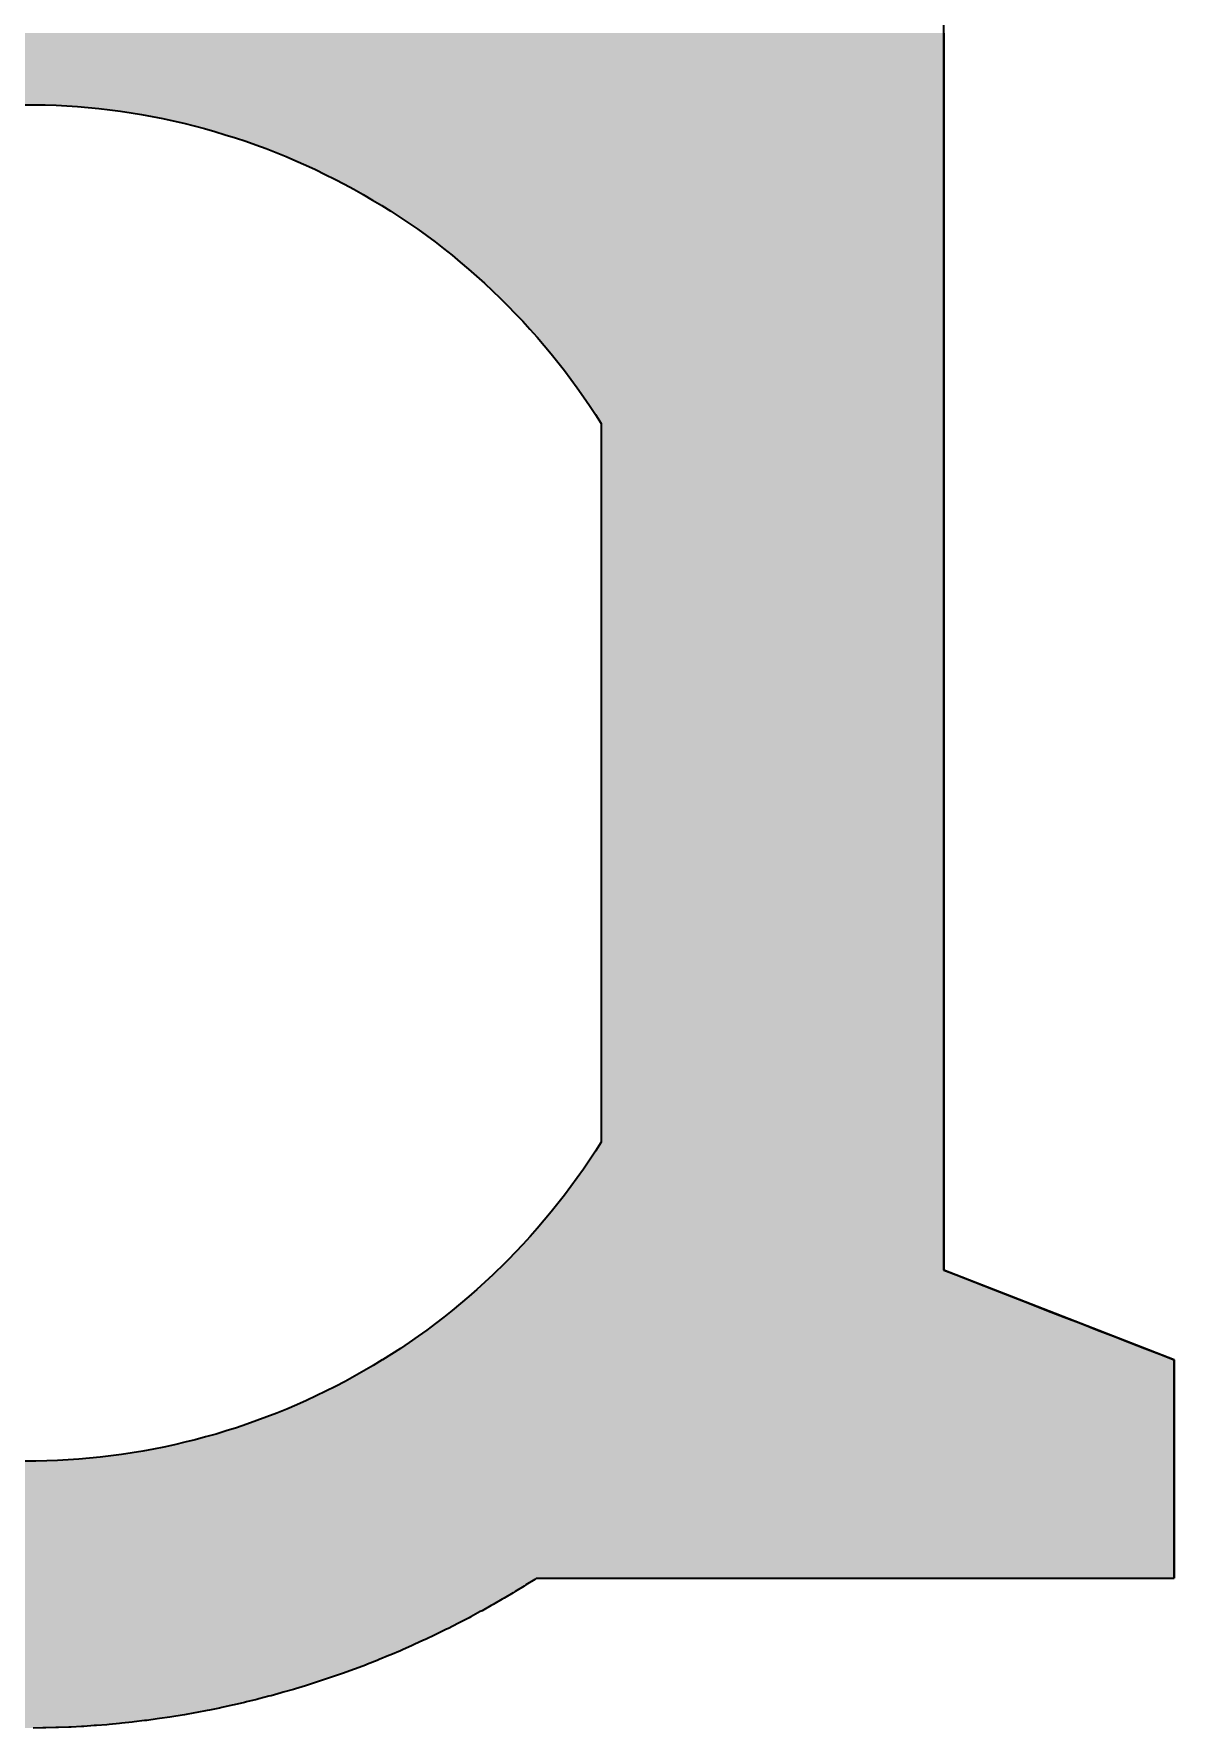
# Model space of a CAD drawing. Header units: inches. Extents: x -225 to -89, y -302 to -258.
# Drawn here: x -169.4793 to -169.2942, y -267.4532 to -267.1781 of the extents above; entities that cross this region are included whole.
import ezdxf

# ---------------------------------------------------------------- set-up
doc = ezdxf.new("R2010")
doc.units = ezdxf.units.IN
doc.header["$MEASUREMENT"] = 0
doc.layers.add('A-Elev-Line-01', color=252, linetype='Continuous', lineweight=35)

# ---------------------------------------------------------------- blocks, each defined once
blk = doc.blocks.new('*U15')
at = {"color": 40, "linetype": 'Continuous'}
for p, q in [((806.94, 1207.08), (806.94, 1206.93)), ((806.94, 1206.93), (806.94, 1206.18)), ((806.94, 1206.18), (806.94, 1205.42)), ((806.94, 1205.42), (806.94, 1204.65)), ((806.94, 1204.65), (806.94, 1203.87)), ((806.94, 1203.87), (806.94, 1203.08)), ((806.94, 1203.08), (806.94, 1202.27)), ((806.94, 1202.27), (806.94, 1201.45)), ((806.94, 1201.45), (806.94, 1200.62)), ((719.03, 1200.24), (720.06, 1200.24)), ((720.06, 1200.24), (721.09, 1200.22)), ((721.09, 1200.22), (722.12, 1200.18)), ((722.12, 1200.18), (723.15, 1200.12)), ((723.15, 1200.12), (724.17, 1200.05)), ((724.17, 1200.05), (725.2, 1199.97)), ((725.2, 1199.97), (726.22, 1199.86)), ((726.22, 1199.86), (727.24, 1199.74)), ((727.24, 1199.74), (728.26, 1199.61)), ((806.94, 1200.62), (806.94, 1200.24)), ((806.94, 1200.24), (806.94, 1200.24)), ((806.94, 1200.24), (806.94, 1200.22)), ((806.94, 1200.22), (806.94, 1200.18)), ((806.94, 1200.18), (806.94, 1200.12)), ((806.94, 1200.12), (806.94, 1200.05)), ((806.94, 1200.05), (806.94, 1199.97)), ((806.94, 1199.97), (806.94, 1199.86)), ((806.94, 1199.86), (806.94, 1199.74)), ((806.94, 1199.74), (806.94, 1199.61)), ((728.26, 1199.61), (729.28, 1199.46)), ((729.28, 1199.46), (730.29, 1199.29)), ((730.29, 1199.29), (731.3, 1199.11)), ((731.3, 1199.11), (732.31, 1198.91)), ((732.31, 1198.91), (733.32, 1198.69)), ((733.32, 1198.69), (734.32, 1198.46)), ((734.32, 1198.46), (735.32, 1198.21)), ((735.32, 1198.21), (736.31, 1197.95)), ((806.94, 1199.61), (806.94, 1199.46)), ((806.94, 1199.46), (806.94, 1199.29)), ((806.94, 1199.29), (806.94, 1199.11)), ((806.94, 1199.11), (806.94, 1198.91)), ((806.94, 1198.91), (806.94, 1198.69)), ((806.94, 1198.69), (806.94, 1198.46)), ((806.94, 1198.46), (806.94, 1198.21)), ((806.94, 1198.21), (806.94, 1197.95)), ((736.31, 1197.95), (737.3, 1197.67)), ((737.3, 1197.67), (738.29, 1197.37)), ((738.29, 1197.37), (739.27, 1197.06)), ((739.27, 1197.06), (740.24, 1196.74)), ((740.24, 1196.74), (741.21, 1196.4)), ((741.21, 1196.4), (742.18, 1196.04)), ((806.94, 1197.95), (806.94, 1197.67)), ((806.94, 1197.67), (806.94, 1197.37)), ((806.94, 1197.37), (806.94, 1197.06)), ((806.94, 1197.06), (806.94, 1196.74)), ((806.94, 1196.74), (806.94, 1196.4)), ((806.94, 1196.4), (806.94, 1196.04)), ((742.18, 1196.04), (743.14, 1195.67)), ((743.14, 1195.67), (744.09, 1195.28)), ((744.09, 1195.28), (745.04, 1194.88)), ((745.04, 1194.88), (745.98, 1194.46)), ((806.94, 1196.04), (806.94, 1195.67)), ((806.94, 1195.67), (806.94, 1195.28)), ((806.94, 1195.28), (806.94, 1194.88)), ((806.94, 1194.88), (806.94, 1194.46)), ((745.98, 1194.46), (746.91, 1194.03)), ((746.91, 1194.03), (747.84, 1193.58)), ((747.84, 1193.58), (748.76, 1193.12)), ((806.94, 1194.46), (806.94, 1194.03)), ((806.94, 1194.03), (806.94, 1193.58)), ((806.94, 1193.58), (806.94, 1193.12)), ((748.76, 1193.12), (749.67, 1192.65)), ((749.67, 1192.65), (750.57, 1192.16)), ((750.57, 1192.16), (751.47, 1191.65)), ((751.47, 1191.65), (752.36, 1191.13)), ((806.94, 1193.12), (806.94, 1192.65)), ((806.94, 1192.65), (806.94, 1192.16)), ((806.94, 1192.16), (806.94, 1191.65)), ((806.94, 1191.65), (806.94, 1191.13)), ((752.36, 1191.13), (753.23, 1190.6)), ((753.23, 1190.6), (754.11, 1190.05)), ((754.11, 1190.05), (754.97, 1189.49)), ((806.94, 1191.13), (806.94, 1190.6)), ((806.94, 1190.6), (806.94, 1190.05)), ((806.94, 1190.05), (806.94, 1189.49)), ((754.97, 1189.49), (755.82, 1188.92)), ((755.82, 1188.92), (756.67, 1188.33)), ((756.67, 1188.33), (757.5, 1187.73)), ((806.94, 1189.49), (806.94, 1188.92)), ((806.94, 1188.92), (806.94, 1188.33)), ((806.94, 1188.33), (806.94, 1187.73)), ((757.5, 1187.73), (758.33, 1187.12)), ((758.33, 1187.12), (759.14, 1186.49)), ((806.94, 1187.73), (806.94, 1187.12)), ((806.94, 1187.12), (806.94, 1186.49)), ((759.14, 1186.49), (759.95, 1185.85)), ((759.95, 1185.85), (760.74, 1185.2)), ((760.74, 1185.2), (761.52, 1184.53)), ((806.94, 1186.49), (806.94, 1185.85)), ((806.94, 1185.85), (806.94, 1185.2)), ((806.94, 1185.2), (806.94, 1184.53)), ((761.52, 1184.53), (762.3, 1183.86)), ((762.3, 1183.86), (763.06, 1183.17)), ((806.94, 1184.53), (806.94, 1183.86)), ((806.94, 1183.86), (806.94, 1183.17)), ((763.06, 1183.17), (763.81, 1182.46)), ((763.81, 1182.46), (764.55, 1181.75)), ((806.94, 1183.17), (806.94, 1182.46)), ((806.94, 1182.46), (806.94, 1181.75)), ((764.55, 1181.75), (765.28, 1181.03)), ((765.28, 1181.03), (766, 1180.29)), ((766, 1180.29), (766.71, 1179.54)), ((806.94, 1181.75), (806.94, 1181.03)), ((806.94, 1181.03), (806.94, 1180.29)), ((806.94, 1180.29), (806.94, 1179.54)), ((766.71, 1179.54), (767.4, 1178.78)), ((767.4, 1178.78), (768.08, 1178.01)), ((806.94, 1179.54), (806.94, 1178.78)), ((806.94, 1178.78), (806.94, 1178.01)), ((768.08, 1178.01), (768.75, 1177.23)), ((768.75, 1177.23), (769.41, 1176.44)), ((806.94, 1178.01), (806.94, 1177.23)), ((806.94, 1177.23), (806.94, 1176.44)), ((769.41, 1176.44), (770.05, 1175.64)), ((770.05, 1175.64), (770.69, 1174.83)), ((806.94, 1176.44), (806.94, 1175.64)), ((806.94, 1175.64), (806.94, 1174.83)), ((770.69, 1174.83), (771.3, 1174.01)), ((771.3, 1174.01), (771.91, 1173.18)), ((806.94, 1174.83), (806.94, 1174.01)), ((806.94, 1174.01), (806.94, 1173.18)), ((771.91, 1173.18), (772.5, 1172.33)), ((772.5, 1172.33), (773.08, 1171.48)), ((806.94, 1173.18), (806.94, 1172.33)), ((806.94, 1172.33), (806.94, 1171.48)), ((773.08, 1171.48), (773.65, 1170.63)), ((773.65, 1170.63), (774.2, 1169.76)), ((806.94, 1171.48), (806.94, 1170.63)), ((806.94, 1170.63), (806.94, 1169.76)), ((774.2, 1169.76), (774.2, 1139.35)), ((806.94, 1169.76), (806.94, 1139.35)), ((774.2, 1139.35), (774.2, 1101.1)), ((806.94, 1139.35), (806.94, 1101.1)), ((774.2, 1101.1), (773.65, 1100.23)), ((806.94, 1101.1), (806.94, 1100.23)), ((773.08, 1099.37), (772.51, 1098.52)), ((773.65, 1100.23), (773.08, 1099.37)), ((806.94, 1100.23), (806.94, 1099.37)), ((806.94, 1099.37), (806.94, 1098.52)), ((771.91, 1097.68), (771.31, 1096.86)), ((772.51, 1098.52), (771.91, 1097.68)), ((806.94, 1098.52), (806.94, 1097.68)), ((806.94, 1097.68), (806.94, 1096.86)), ((770.69, 1096.04), (770.06, 1095.23)), ((771.31, 1096.86), (770.69, 1096.04)), ((806.94, 1096.86), (806.94, 1096.04)), ((806.94, 1096.04), (806.94, 1095.23)), ((769.42, 1094.43), (768.76, 1093.64)), ((770.06, 1095.23), (769.42, 1094.43)), ((806.94, 1095.23), (806.94, 1094.43)), ((806.94, 1094.43), (806.94, 1093.64)), ((768.1, 1092.86), (767.42, 1092.09)), ((768.76, 1093.64), (768.1, 1092.86)), ((806.94, 1093.64), (806.94, 1092.86)), ((806.94, 1092.86), (806.94, 1092.09)), ((766.72, 1091.33), (766.02, 1090.58)), ((767.42, 1092.09), (766.72, 1091.33)), ((806.94, 1092.09), (806.94, 1091.33)), ((806.94, 1091.33), (806.94, 1090.58)), ((765.31, 1089.85), (764.58, 1089.12)), ((766.02, 1090.58), (765.31, 1089.85)), ((806.94, 1090.58), (806.94, 1089.85)), ((806.94, 1089.85), (806.94, 1089.12)), ((763.84, 1088.41), (763.09, 1087.71)), ((764.31, 1088.87), (763.84, 1088.41)), ((764.58, 1089.12), (764.31, 1088.87)), ((806.94, 1089.12), (806.94, 1088.87)), ((806.94, 1088.87), (808.11, 1088.41)), ((808.11, 1088.41), (809.91, 1087.71)), ((761.56, 1086.35), (760.77, 1085.68)), ((762.33, 1087.02), (761.56, 1086.35)), ((763.09, 1087.71), (762.33, 1087.02)), ((809.91, 1087.71), (811.68, 1087.02)), ((811.68, 1087.02), (813.42, 1086.35)), ((813.42, 1086.35), (815.13, 1085.68)), ((759.98, 1085.03), (759.18, 1084.39)), ((760.77, 1085.68), (759.98, 1085.03)), ((815.13, 1085.68), (816.8, 1085.03)), ((816.8, 1085.03), (818.44, 1084.39)), ((757.54, 1083.15), (756.71, 1082.55)), ((758.37, 1083.77), (757.54, 1083.15)), ((759.18, 1084.39), (758.37, 1083.77)), ((818.44, 1084.39), (820.05, 1083.77)), ((820.05, 1083.77), (821.63, 1083.15)), ((821.63, 1083.15), (823.17, 1082.55)), ((755.87, 1081.97), (755.02, 1081.39)), ((756.71, 1082.55), (755.87, 1081.97)), ((823.17, 1082.55), (824.68, 1081.97)), ((824.68, 1081.97), (826.15, 1081.39)), ((753.29, 1080.29), (752.41, 1079.75)), ((753.32, 1080.31), (753.29, 1080.29)), ((754.16, 1080.83), (753.32, 1080.31)), ((755.02, 1081.39), (754.16, 1080.83)), ((826.15, 1081.39), (827.59, 1080.83)), ((827.59, 1080.83), (828.94, 1080.31)), ((828.94, 1080.31), (828.94, 1080.29)), ((828.94, 1080.29), (828.94, 1079.75)), ((749.73, 1078.24), (748.82, 1077.76)), ((750.63, 1078.73), (749.73, 1078.24)), ((751.53, 1079.24), (750.63, 1078.73)), ((752.41, 1079.75), (751.53, 1079.24)), ((828.94, 1079.75), (828.94, 1079.24)), ((828.94, 1079.24), (828.94, 1078.73)), ((828.94, 1078.73), (828.94, 1078.24)), ((828.94, 1078.24), (828.94, 1077.76)), ((746.98, 1076.86), (746.05, 1076.42)), ((747.91, 1077.3), (746.98, 1076.86)), ((748.82, 1077.76), (747.91, 1077.3)), ((828.94, 1077.76), (828.94, 1077.3)), ((828.94, 1077.3), (828.94, 1076.86)), ((828.94, 1076.86), (828.94, 1076.42)), ((743.22, 1075.22), (742.26, 1074.84)), ((744.17, 1075.6), (743.22, 1075.22)), ((745.11, 1076.01), (744.17, 1075.6)), ((746.05, 1076.42), (745.11, 1076.01)), ((828.94, 1076.42), (828.94, 1076.01)), ((828.94, 1076.01), (828.94, 1075.6)), ((828.94, 1075.6), (828.94, 1075.22)), ((828.94, 1075.22), (828.94, 1074.84)), ((738.38, 1073.51), (737.4, 1073.21)), ((739.36, 1073.82), (738.38, 1073.51)), ((740.33, 1074.15), (739.36, 1073.82)), ((741.3, 1074.49), (740.33, 1074.15)), ((742.26, 1074.84), (741.3, 1074.49)), ((828.94, 1074.84), (828.94, 1074.49)), ((828.94, 1074.49), (828.94, 1074.15)), ((828.94, 1074.15), (828.94, 1073.82)), ((828.94, 1073.82), (828.94, 1073.51)), ((828.94, 1073.51), (828.94, 1073.21)), ((731.42, 1071.77), (730.41, 1071.58)), ((732.42, 1071.97), (731.42, 1071.77)), ((733.43, 1072.19), (732.42, 1071.97)), ((734.43, 1072.42), (733.43, 1072.19)), ((735.42, 1072.67), (734.43, 1072.42)), ((736.41, 1072.93), (735.42, 1072.67)), ((737.4, 1073.21), (736.41, 1072.93)), ((828.94, 1073.21), (828.94, 1072.93)), ((828.94, 1072.93), (828.94, 1072.67)), ((828.94, 1072.67), (828.94, 1072.42)), ((828.94, 1072.42), (828.94, 1072.19)), ((828.94, 1072.19), (828.94, 1071.97)), ((828.94, 1071.97), (828.94, 1071.77)), ((828.94, 1071.77), (828.94, 1071.58)), ((720.2, 1070.62), (719.18, 1070.61)), ((721.23, 1070.64), (720.2, 1070.62)), ((722.25, 1070.68), (721.23, 1070.64)), ((723.28, 1070.74), (722.25, 1070.68)), ((724.3, 1070.81), (723.28, 1070.74)), ((725.32, 1070.9), (724.3, 1070.81)), ((726.34, 1071), (725.32, 1070.9)), ((727.36, 1071.12), (726.34, 1071)), ((728.38, 1071.26), (727.36, 1071.12)), ((729.4, 1071.41), (728.38, 1071.26)), ((730.41, 1071.58), (729.4, 1071.41)), ((828.94, 1071.58), (828.94, 1071.41)), ((828.94, 1071.41), (828.94, 1071.26)), ((828.94, 1071.26), (828.94, 1071.12)), ((828.94, 1071.12), (828.94, 1071)), ((828.94, 1071), (828.94, 1070.9)), ((828.94, 1070.9), (828.94, 1070.81)), ((828.94, 1070.81), (828.94, 1070.74)), ((828.94, 1070.74), (828.94, 1070.68)), ((828.94, 1070.68), (828.94, 1070.64)), ((828.94, 1070.64), (828.94, 1070.62)), ((828.94, 1070.62), (828.94, 1070.61)), ((828.94, 1070.61), (828.94, 1070.57)), ((828.94, 1070.57), (828.94, 1069.73)), ((828.94, 1069.73), (828.94, 1068.91)), ((828.94, 1068.91), (828.94, 1068.09)), ((828.94, 1068.09), (828.94, 1067.29)), ((828.94, 1067.29), (828.94, 1066.51)), ((828.94, 1066.51), (828.94, 1065.73)), ((828.94, 1065.73), (828.94, 1064.97)), ((828.94, 1064.97), (828.94, 1064.21)), ((828.94, 1064.21), (828.94, 1063.48)), ((828.94, 1063.48), (828.94, 1062.75)), ((828.94, 1062.75), (828.94, 1062.04)), ((828.94, 1062.04), (828.94, 1061.34)), ((828.94, 1061.34), (828.94, 1060.65)), ((828.94, 1060.65), (828.94, 1059.98)), ((767, 1058.79), (766.83, 1058.68)), ((767.85, 1059.32), (767, 1058.79)), ((768.03, 1059.43), (767.85, 1059.32)), ((828.94, 1059.98), (828.94, 1059.43)), ((764.75, 1057.43), (763.88, 1056.93)), ((764.93, 1057.53), (764.75, 1057.43)), ((765.79, 1058.05), (764.93, 1057.53)), ((765.97, 1058.15), (765.79, 1058.05)), ((766.83, 1058.68), (765.97, 1058.15)), ((761.58, 1055.66), (760.69, 1055.19)), ((761.76, 1055.76), (761.58, 1055.66)), ((762.64, 1056.24), (761.76, 1055.76)), ((762.83, 1056.33), (762.64, 1056.24)), ((763.7, 1056.82), (762.83, 1056.33)), ((763.88, 1056.93), (763.7, 1056.82)), ((758.34, 1054.02), (757.43, 1053.59)), ((758.52, 1054.11), (758.34, 1054.02)), ((759.42, 1054.55), (758.52, 1054.11)), ((759.61, 1054.64), (759.42, 1054.55)), ((760.51, 1055.1), (759.61, 1054.64)), ((760.69, 1055.19), (760.51, 1055.1)), ((755.03, 1052.51), (754.11, 1052.12)), ((755.22, 1052.6), (755.03, 1052.51)), ((756.14, 1053), (755.22, 1052.6)), ((756.33, 1053.09), (756.14, 1053)), ((757.24, 1053.5), (756.33, 1053.09)), ((757.43, 1053.59), (757.24, 1053.5)), ((750.54, 1050.71), (749.59, 1050.37)), ((750.73, 1050.79), (750.54, 1050.71)), ((751.67, 1051.14), (750.73, 1050.79)), ((751.86, 1051.22), (751.67, 1051.14)), ((752.8, 1051.58), (751.86, 1051.22)), ((752.99, 1051.66), (752.8, 1051.58)), ((753.92, 1052.04), (752.99, 1051.66)), ((754.11, 1052.12), (753.92, 1052.04)), ((745.95, 1049.16), (744.99, 1048.87)), ((746.15, 1049.22), (745.95, 1049.16)), ((747.1, 1049.52), (746.15, 1049.22)), ((747.3, 1049.59), (747.1, 1049.52)), ((748.25, 1049.91), (747.3, 1049.59)), ((748.45, 1049.97), (748.25, 1049.91)), ((749.4, 1050.3), (748.45, 1049.97)), ((749.59, 1050.37), (749.4, 1050.3)), ((740.11, 1047.56), (739.14, 1047.33)), ((740.31, 1047.61), (740.11, 1047.56)), ((741.29, 1047.85), (740.31, 1047.61)), ((741.49, 1047.9), (741.29, 1047.85)), ((742.46, 1048.15), (741.49, 1047.9)), ((742.66, 1048.21), (742.46, 1048.15)), ((743.63, 1048.47), (742.66, 1048.21)), ((743.83, 1048.53), (743.63, 1048.47)), ((744.79, 1048.81), (743.83, 1048.53)), ((744.99, 1048.87), (744.79, 1048.81)), ((730.79, 1045.85), (730.58, 1045.83)), ((731.78, 1045.99), (730.79, 1045.85)), ((731.99, 1046.02), (731.78, 1045.99)), ((732.98, 1046.17), (731.99, 1046.02)), ((733.19, 1046.2), (732.98, 1046.17)), ((734.18, 1046.36), (733.19, 1046.2)), ((734.39, 1046.39), (734.18, 1046.36)), ((735.37, 1046.57), (734.39, 1046.39)), ((735.58, 1046.6), (735.37, 1046.57)), ((736.56, 1046.79), (735.58, 1046.6)), ((736.77, 1046.83), (736.56, 1046.79)), ((737.75, 1047.03), (736.77, 1046.83)), ((737.95, 1047.07), (737.75, 1047.03)), ((738.93, 1047.29), (737.95, 1047.07)), ((739.14, 1047.33), (738.93, 1047.29)), ((720.86, 1045.13), (719.93, 1045.11)), ((721.14, 1045.13), (720.86, 1045.13)), ((722.1, 1045.16), (721.14, 1045.13)), ((722.35, 1045.16), (722.1, 1045.16)), ((723.33, 1045.2), (722.35, 1045.16)), ((723.56, 1045.21), (723.33, 1045.2)), ((724.54, 1045.27), (723.56, 1045.21)), ((724.77, 1045.28), (724.54, 1045.27)), ((725.75, 1045.35), (724.77, 1045.28)), ((725.98, 1045.36), (725.75, 1045.35)), ((726.96, 1045.44), (725.98, 1045.36)), ((727.18, 1045.46), (726.96, 1045.44)), ((728.17, 1045.56), (727.18, 1045.46)), ((728.39, 1045.58), (728.17, 1045.56)), ((729.38, 1045.68), (728.39, 1045.58)), ((729.59, 1045.71), (729.38, 1045.68)), ((730.58, 1045.83), (729.59, 1045.71))]:
    blk.add_line(p, q, dxfattribs=at)
for points in [[(663.09, 1206.18), (662.15, 1205.42), (806.94, 1205.42)], [(664.04, 1206.93), (663.09, 1206.18), (806.94, 1206.18)], [(664.25, 1207.08), (664.04, 1206.93), (806.94, 1206.93)], [(661.21, 1204.65), (660.29, 1203.87), (806.94, 1203.87)], [(662.15, 1205.42), (661.21, 1204.65), (806.94, 1204.65)], [(659.38, 1203.08), (658.48, 1202.27), (806.94, 1202.27)], [(660.29, 1203.87), (659.38, 1203.08), (806.94, 1203.08)], [(657.59, 1201.45), (656.71, 1200.62), (806.94, 1200.62)], [(658.48, 1202.27), (657.59, 1201.45), (806.94, 1201.45)], [(656.71, 1200.62), (656.33, 1200.24), (806.94, 1200.24)], [(719.03, 1200.24), (720.06, 1200.24), (806.94, 1200.24)], [(720.06, 1200.24), (721.09, 1200.22), (806.94, 1200.22)], [(721.09, 1200.22), (722.12, 1200.18), (806.94, 1200.18)], [(722.12, 1200.18), (723.15, 1200.12), (806.94, 1200.12)], [(723.15, 1200.12), (724.17, 1200.05), (806.94, 1200.05)], [(724.17, 1200.05), (725.2, 1199.97), (806.94, 1199.97)], [(725.2, 1199.97), (726.22, 1199.86), (806.94, 1199.86)], [(726.22, 1199.86), (727.24, 1199.74), (806.94, 1199.74)], [(727.24, 1199.74), (728.26, 1199.61), (806.94, 1199.61)], [(728.26, 1199.61), (729.28, 1199.46), (806.94, 1199.46)], [(729.28, 1199.46), (730.29, 1199.29), (806.94, 1199.29)], [(730.29, 1199.29), (731.3, 1199.11), (806.94, 1199.11)], [(731.3, 1199.11), (732.31, 1198.91), (806.94, 1198.91)], [(732.31, 1198.91), (733.32, 1198.69), (806.94, 1198.69)], [(733.32, 1198.69), (734.32, 1198.46), (806.94, 1198.46)], [(734.32, 1198.46), (735.32, 1198.21), (806.94, 1198.21)], [(735.32, 1198.21), (736.31, 1197.95), (806.94, 1197.95)], [(736.31, 1197.95), (737.3, 1197.67), (806.94, 1197.67)], [(737.3, 1197.67), (738.29, 1197.37), (806.94, 1197.37)], [(738.29, 1197.37), (739.27, 1197.06), (806.94, 1197.06)], [(739.27, 1197.06), (740.24, 1196.74), (806.94, 1196.74)], [(740.24, 1196.74), (741.21, 1196.4), (806.94, 1196.4)], [(741.21, 1196.4), (742.18, 1196.04), (806.94, 1196.04)], [(742.18, 1196.04), (743.14, 1195.67), (806.94, 1195.67)], [(743.14, 1195.67), (744.09, 1195.28), (806.94, 1195.28)], [(744.09, 1195.28), (745.04, 1194.88), (806.94, 1194.88)], [(745.04, 1194.88), (745.98, 1194.46), (806.94, 1194.46)], [(745.98, 1194.46), (746.91, 1194.03), (806.94, 1194.03)], [(746.91, 1194.03), (747.84, 1193.58), (806.94, 1193.58)], [(747.84, 1193.58), (748.76, 1193.12), (806.94, 1193.12)], [(748.76, 1193.12), (749.67, 1192.65), (806.94, 1192.65)], [(749.67, 1192.65), (750.57, 1192.16), (806.94, 1192.16)], [(750.57, 1192.16), (751.47, 1191.65), (806.94, 1191.65)], [(751.47, 1191.65), (752.36, 1191.13), (806.94, 1191.13)], [(752.36, 1191.13), (753.23, 1190.6), (806.94, 1190.6)], [(753.23, 1190.6), (754.11, 1190.05), (806.94, 1190.05)], [(754.11, 1190.05), (754.97, 1189.49), (806.94, 1189.49)], [(754.97, 1189.49), (755.82, 1188.92), (806.94, 1188.92)], [(755.82, 1188.92), (756.67, 1188.33), (806.94, 1188.33)], [(756.67, 1188.33), (757.5, 1187.73), (806.94, 1187.73)], [(757.5, 1187.73), (758.33, 1187.12), (806.94, 1187.12)], [(758.33, 1187.12), (759.14, 1186.49), (806.94, 1186.49)], [(759.14, 1186.49), (759.95, 1185.85), (806.94, 1185.85)], [(759.95, 1185.85), (760.74, 1185.2), (806.94, 1185.2)], [(760.74, 1185.2), (761.52, 1184.53), (806.94, 1184.53)], [(761.52, 1184.53), (762.3, 1183.86), (806.94, 1183.86)], [(762.3, 1183.86), (763.06, 1183.17), (806.94, 1183.17)], [(763.06, 1183.17), (763.81, 1182.46), (806.94, 1182.46)], [(763.81, 1182.46), (764.55, 1181.75), (806.94, 1181.75)], [(764.55, 1181.75), (765.28, 1181.03), (806.94, 1181.03)], [(765.28, 1181.03), (766, 1180.29), (806.94, 1180.29)], [(766, 1180.29), (766.71, 1179.54), (806.94, 1179.54)], [(766.71, 1179.54), (767.4, 1178.78), (806.94, 1178.78)], [(767.4, 1178.78), (768.08, 1178.01), (806.94, 1178.01)], [(768.08, 1178.01), (768.75, 1177.23), (806.94, 1177.23)], [(768.75, 1177.23), (769.41, 1176.44), (806.94, 1176.44)], [(769.41, 1176.44), (770.05, 1175.64), (806.94, 1175.64)], [(770.05, 1175.64), (770.69, 1174.83), (806.94, 1174.83)], [(770.69, 1174.83), (771.3, 1174.01), (806.94, 1174.01)], [(771.3, 1174.01), (771.91, 1173.18), (806.94, 1173.18)], [(771.91, 1173.18), (772.5, 1172.33), (806.94, 1172.33)], [(772.5, 1172.33), (773.08, 1171.48), (806.94, 1171.48)], [(773.08, 1171.48), (773.65, 1170.63), (806.94, 1170.63)], [(773.65, 1170.63), (774.2, 1169.76), (806.94, 1169.76)], [(774.2, 1169.76), (774.2, 1139.35), (806.94, 1139.35)], [(774.2, 1139.35), (774.2, 1101.1), (806.94, 1101.1)], [(774.2, 1101.1), (773.65, 1100.23), (806.94, 1100.23)], [(773.08, 1099.37), (772.51, 1098.52), (806.94, 1098.52)], [(773.65, 1100.23), (773.08, 1099.37), (806.94, 1099.37)], [(771.91, 1097.68), (771.31, 1096.86), (806.94, 1096.86)], [(772.51, 1098.52), (771.91, 1097.68), (806.94, 1097.68)], [(770.69, 1096.04), (770.06, 1095.23), (806.94, 1095.23)], [(771.31, 1096.86), (770.69, 1096.04), (806.94, 1096.04)], [(769.42, 1094.43), (768.76, 1093.64), (806.94, 1093.64)], [(770.06, 1095.23), (769.42, 1094.43), (806.94, 1094.43)], [(768.1, 1092.86), (767.42, 1092.09), (806.94, 1092.09)], [(768.76, 1093.64), (768.1, 1092.86), (806.94, 1092.86)], [(766.72, 1091.33), (766.02, 1090.58), (806.94, 1090.58)], [(767.42, 1092.09), (766.72, 1091.33), (806.94, 1091.33)], [(765.31, 1089.85), (764.58, 1089.12), (806.94, 1089.12)], [(766.02, 1090.58), (765.31, 1089.85), (806.94, 1089.85)], [(763.84, 1088.41), (763.09, 1087.71), (809.91, 1087.71)], [(764.31, 1088.87), (763.84, 1088.41), (808.11, 1088.41)], [(764.58, 1089.12), (764.31, 1088.87), (806.94, 1088.87)], [(761.56, 1086.35), (760.77, 1085.68), (815.13, 1085.68)], [(762.33, 1087.02), (761.56, 1086.35), (813.42, 1086.35)], [(763.09, 1087.71), (762.33, 1087.02), (811.68, 1087.02)], [(759.98, 1085.03), (759.18, 1084.39), (818.44, 1084.39)], [(760.77, 1085.68), (759.98, 1085.03), (816.8, 1085.03)], [(757.54, 1083.15), (756.71, 1082.55), (823.17, 1082.55)], [(758.37, 1083.77), (757.54, 1083.15), (821.63, 1083.15)], [(759.18, 1084.39), (758.37, 1083.77), (820.05, 1083.77)], [(755.87, 1081.97), (755.02, 1081.39), (826.15, 1081.39)], [(756.71, 1082.55), (755.87, 1081.97), (824.68, 1081.97)], [(753.29, 1080.29), (752.41, 1079.75), (828.94, 1079.75)], [(753.32, 1080.31), (753.29, 1080.29), (828.94, 1080.29)], [(754.16, 1080.83), (753.32, 1080.31), (828.94, 1080.31)], [(755.02, 1081.39), (754.16, 1080.83), (827.59, 1080.83)], [(749.73, 1078.24), (748.82, 1077.76), (828.94, 1077.76)], [(750.63, 1078.73), (749.73, 1078.24), (828.94, 1078.24)], [(751.53, 1079.24), (750.63, 1078.73), (828.94, 1078.73)], [(752.41, 1079.75), (751.53, 1079.24), (828.94, 1079.24)], [(746.98, 1076.86), (746.05, 1076.42), (828.94, 1076.42)], [(747.91, 1077.3), (746.98, 1076.86), (828.94, 1076.86)], [(748.82, 1077.76), (747.91, 1077.3), (828.94, 1077.3)], [(743.22, 1075.22), (742.26, 1074.84), (828.94, 1074.84)], [(744.17, 1075.6), (743.22, 1075.22), (828.94, 1075.22)], [(745.11, 1076.01), (744.17, 1075.6), (828.94, 1075.6)], [(746.05, 1076.42), (745.11, 1076.01), (828.94, 1076.01)], [(738.38, 1073.51), (737.4, 1073.21), (828.94, 1073.21)], [(739.36, 1073.82), (738.38, 1073.51), (828.94, 1073.51)], [(740.33, 1074.15), (739.36, 1073.82), (828.94, 1073.82)], [(741.3, 1074.49), (740.33, 1074.15), (828.94, 1074.15)], [(742.26, 1074.84), (741.3, 1074.49), (828.94, 1074.49)], [(731.42, 1071.77), (730.41, 1071.58), (828.94, 1071.58)], [(732.42, 1071.97), (731.42, 1071.77), (828.94, 1071.77)], [(733.43, 1072.19), (732.42, 1071.97), (828.94, 1071.97)], [(734.43, 1072.42), (733.43, 1072.19), (828.94, 1072.19)], [(735.42, 1072.67), (734.43, 1072.42), (828.94, 1072.42)], [(736.41, 1072.93), (735.42, 1072.67), (828.94, 1072.67)], [(737.4, 1073.21), (736.41, 1072.93), (828.94, 1072.93)], [(656.33, 1070.61), (656.37, 1070.57), (828.94, 1070.57)], [(656.37, 1070.57), (657.24, 1069.73), (828.94, 1069.73)], [(720.2, 1070.62), (719.18, 1070.61), (828.94, 1070.61)], [(721.23, 1070.64), (720.2, 1070.62), (828.94, 1070.62)], [(722.25, 1070.68), (721.23, 1070.64), (828.94, 1070.64)], [(723.28, 1070.74), (722.25, 1070.68), (828.94, 1070.68)], [(724.3, 1070.81), (723.28, 1070.74), (828.94, 1070.74)], [(725.32, 1070.9), (724.3, 1070.81), (828.94, 1070.81)], [(726.34, 1071), (725.32, 1070.9), (828.94, 1070.9)], [(727.36, 1071.12), (726.34, 1071), (828.94, 1071)], [(728.38, 1071.26), (727.36, 1071.12), (828.94, 1071.12)], [(729.4, 1071.41), (728.38, 1071.26), (828.94, 1071.26)], [(730.41, 1071.58), (729.4, 1071.41), (828.94, 1071.41)], [(657.24, 1069.73), (658.13, 1068.91), (828.94, 1068.91)], [(658.13, 1068.91), (659.03, 1068.09), (828.94, 1068.09)], [(659.03, 1068.09), (659.93, 1067.29), (828.94, 1067.29)], [(659.93, 1067.29), (660.85, 1066.51), (828.94, 1066.51)], [(660.85, 1066.51), (661.78, 1065.73), (828.94, 1065.73)], [(661.78, 1065.73), (662.72, 1064.97), (828.94, 1064.97)], [(662.72, 1064.97), (663.67, 1064.21), (828.94, 1064.21)], [(663.67, 1064.21), (664.63, 1063.48), (828.94, 1063.48)], [(664.63, 1063.48), (665.6, 1062.75), (828.94, 1062.75)], [(665.6, 1062.75), (666.58, 1062.04), (828.94, 1062.04)], [(666.58, 1062.04), (667.57, 1061.34), (828.94, 1061.34)], [(667.57, 1061.34), (668.56, 1060.65), (828.94, 1060.65)], [(668.56, 1060.65), (669.57, 1059.98), (828.94, 1059.98)], [(669.57, 1059.98), (670.42, 1059.43), (828.94, 1059.43)], [(670.42, 1059.43), (670.59, 1059.32), (767.85, 1059.32)], [(670.59, 1059.32), (671.44, 1058.79), (767, 1058.79)], [(671.44, 1058.79), (671.61, 1058.68), (766.83, 1058.68)], [(671.61, 1058.68), (672.47, 1058.15), (765.97, 1058.15)], [(672.47, 1058.15), (672.65, 1058.05), (765.79, 1058.05)], [(672.65, 1058.05), (673.51, 1057.53), (764.93, 1057.53)], [(673.51, 1057.53), (673.69, 1057.43), (764.75, 1057.43)], [(673.69, 1057.43), (674.56, 1056.93), (763.88, 1056.93)], [(674.56, 1056.93), (674.74, 1056.82), (763.7, 1056.82)], [(674.74, 1056.82), (675.62, 1056.33), (762.83, 1056.33)], [(675.62, 1056.33), (675.79, 1056.24), (762.64, 1056.24)], [(675.79, 1056.24), (676.68, 1055.76), (761.76, 1055.76)], [(676.68, 1055.76), (676.86, 1055.66), (761.58, 1055.66)], [(676.86, 1055.66), (677.75, 1055.19), (760.69, 1055.19)], [(677.75, 1055.19), (677.93, 1055.1), (760.51, 1055.1)], [(677.93, 1055.1), (678.83, 1054.64), (759.61, 1054.64)], [(678.83, 1054.64), (679.01, 1054.55), (759.42, 1054.55)], [(679.01, 1054.55), (679.92, 1054.11), (758.52, 1054.11)], [(679.92, 1054.11), (680.1, 1054.02), (758.34, 1054.02)], [(680.1, 1054.02), (681.01, 1053.59), (757.43, 1053.59)], [(681.01, 1053.59), (681.2, 1053.5), (757.24, 1053.5)], [(681.2, 1053.5), (682.11, 1053.09), (756.33, 1053.09)], [(682.11, 1053.09), (682.3, 1053), (756.14, 1053)], [(682.3, 1053), (683.22, 1052.6), (755.22, 1052.6)], [(683.22, 1052.6), (683.41, 1052.51), (755.03, 1052.51)], [(683.41, 1052.51), (684.33, 1052.12), (754.11, 1052.12)], [(684.33, 1052.12), (684.52, 1052.04), (753.92, 1052.04)], [(684.52, 1052.04), (685.45, 1051.66), (752.99, 1051.66)], [(685.45, 1051.66), (685.64, 1051.58), (752.8, 1051.58)], [(685.64, 1051.58), (686.58, 1051.22), (751.86, 1051.22)], [(686.58, 1051.22), (686.77, 1051.14), (751.67, 1051.14)], [(686.77, 1051.14), (687.71, 1050.79), (750.73, 1050.79)], [(687.71, 1050.79), (687.9, 1050.71), (750.54, 1050.71)], [(687.9, 1050.71), (688.85, 1050.37), (749.59, 1050.37)], [(688.85, 1050.37), (689.04, 1050.3), (749.4, 1050.3)], [(689.04, 1050.3), (689.99, 1049.97), (748.45, 1049.97)], [(689.99, 1049.97), (690.18, 1049.91), (748.25, 1049.91)], [(690.18, 1049.91), (691.14, 1049.59), (747.3, 1049.59)], [(691.14, 1049.59), (691.33, 1049.52), (747.1, 1049.52)], [(691.33, 1049.52), (692.29, 1049.22), (746.15, 1049.22)], [(692.29, 1049.22), (692.49, 1049.16), (745.95, 1049.16)], [(692.49, 1049.16), (693.45, 1048.87), (744.99, 1048.87)], [(693.45, 1048.87), (693.65, 1048.81), (744.79, 1048.81)], [(693.65, 1048.81), (694.62, 1048.53), (743.83, 1048.53)], [(694.62, 1048.53), (694.81, 1048.47), (743.63, 1048.47)], [(694.81, 1048.47), (695.78, 1048.21), (742.66, 1048.21)], [(695.78, 1048.21), (695.98, 1048.15), (742.46, 1048.15)], [(695.98, 1048.15), (696.96, 1047.9), (741.49, 1047.9)], [(696.96, 1047.9), (697.15, 1047.85), (741.29, 1047.85)], [(697.15, 1047.85), (698.13, 1047.61), (740.31, 1047.61)], [(698.13, 1047.61), (698.32, 1047.56), (740.11, 1047.56)], [(698.32, 1047.56), (699.31, 1047.33), (739.14, 1047.33)], [(699.31, 1047.33), (699.5, 1047.29), (738.93, 1047.29)], [(699.5, 1047.29), (700.49, 1047.07), (737.95, 1047.07)], [(700.49, 1047.07), (700.69, 1047.03), (737.75, 1047.03)], [(700.69, 1047.03), (701.68, 1046.83), (736.77, 1046.83)], [(701.68, 1046.83), (701.87, 1046.79), (736.56, 1046.79)], [(701.87, 1046.79), (702.87, 1046.6), (735.58, 1046.6)], [(702.87, 1046.6), (703.06, 1046.57), (735.37, 1046.57)], [(703.06, 1046.57), (704.06, 1046.39), (734.39, 1046.39)], [(704.06, 1046.39), (704.26, 1046.36), (734.18, 1046.36)], [(704.26, 1046.36), (705.26, 1046.2), (733.19, 1046.2)], [(705.26, 1046.2), (705.45, 1046.17), (732.98, 1046.17)], [(705.45, 1046.17), (706.46, 1046.02), (731.99, 1046.02)], [(706.46, 1046.02), (706.65, 1045.99), (731.78, 1045.99)], [(706.65, 1045.99), (707.66, 1045.85), (730.79, 1045.85)], [(707.66, 1045.85), (707.85, 1045.83), (730.58, 1045.83)], [(707.85, 1045.83), (708.86, 1045.71), (729.59, 1045.71)], [(708.86, 1045.71), (709.05, 1045.68), (729.38, 1045.68)], [(709.05, 1045.68), (710.06, 1045.58), (728.39, 1045.58)], [(710.06, 1045.58), (710.26, 1045.56), (728.17, 1045.56)], [(710.26, 1045.56), (711.27, 1045.46), (727.18, 1045.46)], [(711.27, 1045.46), (711.46, 1045.44), (726.96, 1045.44)], [(711.46, 1045.44), (712.48, 1045.36), (725.98, 1045.36)], [(712.48, 1045.36), (712.67, 1045.35), (725.75, 1045.35)], [(712.67, 1045.35), (713.69, 1045.28), (724.77, 1045.28)], [(713.69, 1045.28), (713.88, 1045.27), (724.54, 1045.27)], [(713.88, 1045.27), (714.9, 1045.21), (723.56, 1045.21)], [(714.9, 1045.21), (715.09, 1045.2), (723.33, 1045.2)], [(715.09, 1045.2), (716.12, 1045.16), (722.35, 1045.16)], [(716.12, 1045.16), (716.3, 1045.16), (722.1, 1045.16)], [(716.3, 1045.16), (717.35, 1045.13), (721.14, 1045.13)], [(717.35, 1045.13), (717.51, 1045.13), (720.86, 1045.13)]]:
    blk.add_solid(points, dxfattribs=at)
at = {"color": 40, "linetype": 'Continuous', "extrusion": (0, 0, -1)}
for points in [[(-663.09, 1206.18), (-806.94, 1206.18), (-806.94, 1205.42)], [(-664.04, 1206.93), (-806.94, 1206.93), (-806.94, 1206.18)], [(-664.25, 1207.08), (-806.94, 1207.08), (-806.94, 1206.93)], [(-661.21, 1204.65), (-806.94, 1204.65), (-806.94, 1203.87)], [(-662.15, 1205.42), (-806.94, 1205.42), (-806.94, 1204.65)], [(-659.38, 1203.08), (-806.94, 1203.08), (-806.94, 1202.27)], [(-660.29, 1203.87), (-806.94, 1203.87), (-806.94, 1203.08)], [(-657.59, 1201.45), (-806.94, 1201.45), (-806.94, 1200.62)], [(-658.48, 1202.27), (-806.94, 1202.27), (-806.94, 1201.45)], [(-656.71, 1200.62), (-806.94, 1200.62), (-806.94, 1200.24)], [(-719.03, 1200.24), (-806.94, 1200.24), (-806.94, 1200.24)], [(-720.06, 1200.24), (-806.94, 1200.24), (-806.94, 1200.22)], [(-721.09, 1200.22), (-806.94, 1200.22), (-806.94, 1200.18)], [(-722.12, 1200.18), (-806.94, 1200.18), (-806.94, 1200.12)], [(-723.15, 1200.12), (-806.94, 1200.12), (-806.94, 1200.05)], [(-724.17, 1200.05), (-806.94, 1200.05), (-806.94, 1199.97)], [(-725.2, 1199.97), (-806.94, 1199.97), (-806.94, 1199.86)], [(-726.22, 1199.86), (-806.94, 1199.86), (-806.94, 1199.74)], [(-727.24, 1199.74), (-806.94, 1199.74), (-806.94, 1199.61)], [(-728.26, 1199.61), (-806.94, 1199.61), (-806.94, 1199.46)], [(-729.28, 1199.46), (-806.94, 1199.46), (-806.94, 1199.29)], [(-730.29, 1199.29), (-806.94, 1199.29), (-806.94, 1199.11)], [(-731.3, 1199.11), (-806.94, 1199.11), (-806.94, 1198.91)], [(-732.31, 1198.91), (-806.94, 1198.91), (-806.94, 1198.69)], [(-733.32, 1198.69), (-806.94, 1198.69), (-806.94, 1198.46)], [(-734.32, 1198.46), (-806.94, 1198.46), (-806.94, 1198.21)], [(-735.32, 1198.21), (-806.94, 1198.21), (-806.94, 1197.95)], [(-736.31, 1197.95), (-806.94, 1197.95), (-806.94, 1197.67)], [(-737.3, 1197.67), (-806.94, 1197.67), (-806.94, 1197.37)], [(-738.29, 1197.37), (-806.94, 1197.37), (-806.94, 1197.06)], [(-739.27, 1197.06), (-806.94, 1197.06), (-806.94, 1196.74)], [(-740.24, 1196.74), (-806.94, 1196.74), (-806.94, 1196.4)], [(-741.21, 1196.4), (-806.94, 1196.4), (-806.94, 1196.04)], [(-742.18, 1196.04), (-806.94, 1196.04), (-806.94, 1195.67)], [(-743.14, 1195.67), (-806.94, 1195.67), (-806.94, 1195.28)], [(-744.09, 1195.28), (-806.94, 1195.28), (-806.94, 1194.88)], [(-745.04, 1194.88), (-806.94, 1194.88), (-806.94, 1194.46)], [(-745.98, 1194.46), (-806.94, 1194.46), (-806.94, 1194.03)], [(-746.91, 1194.03), (-806.94, 1194.03), (-806.94, 1193.58)], [(-747.84, 1193.58), (-806.94, 1193.58), (-806.94, 1193.12)], [(-748.76, 1193.12), (-806.94, 1193.12), (-806.94, 1192.65)], [(-749.67, 1192.65), (-806.94, 1192.65), (-806.94, 1192.16)], [(-750.57, 1192.16), (-806.94, 1192.16), (-806.94, 1191.65)], [(-751.47, 1191.65), (-806.94, 1191.65), (-806.94, 1191.13)], [(-752.36, 1191.13), (-806.94, 1191.13), (-806.94, 1190.6)], [(-753.23, 1190.6), (-806.94, 1190.6), (-806.94, 1190.05)], [(-754.11, 1190.05), (-806.94, 1190.05), (-806.94, 1189.49)], [(-754.97, 1189.49), (-806.94, 1189.49), (-806.94, 1188.92)], [(-755.82, 1188.92), (-806.94, 1188.92), (-806.94, 1188.33)], [(-756.67, 1188.33), (-806.94, 1188.33), (-806.94, 1187.73)], [(-757.5, 1187.73), (-806.94, 1187.73), (-806.94, 1187.12)], [(-758.33, 1187.12), (-806.94, 1187.12), (-806.94, 1186.49)], [(-759.14, 1186.49), (-806.94, 1186.49), (-806.94, 1185.85)], [(-759.95, 1185.85), (-806.94, 1185.85), (-806.94, 1185.2)], [(-760.74, 1185.2), (-806.94, 1185.2), (-806.94, 1184.53)], [(-761.52, 1184.53), (-806.94, 1184.53), (-806.94, 1183.86)], [(-762.3, 1183.86), (-806.94, 1183.86), (-806.94, 1183.17)], [(-763.06, 1183.17), (-806.94, 1183.17), (-806.94, 1182.46)], [(-763.81, 1182.46), (-806.94, 1182.46), (-806.94, 1181.75)], [(-764.55, 1181.75), (-806.94, 1181.75), (-806.94, 1181.03)], [(-765.28, 1181.03), (-806.94, 1181.03), (-806.94, 1180.29)], [(-766, 1180.29), (-806.94, 1180.29), (-806.94, 1179.54)], [(-766.71, 1179.54), (-806.94, 1179.54), (-806.94, 1178.78)], [(-767.4, 1178.78), (-806.94, 1178.78), (-806.94, 1178.01)], [(-768.08, 1178.01), (-806.94, 1178.01), (-806.94, 1177.23)], [(-768.75, 1177.23), (-806.94, 1177.23), (-806.94, 1176.44)], [(-769.41, 1176.44), (-806.94, 1176.44), (-806.94, 1175.64)], [(-770.05, 1175.64), (-806.94, 1175.64), (-806.94, 1174.83)], [(-770.69, 1174.83), (-806.94, 1174.83), (-806.94, 1174.01)], [(-771.3, 1174.01), (-806.94, 1174.01), (-806.94, 1173.18)], [(-771.91, 1173.18), (-806.94, 1173.18), (-806.94, 1172.33)], [(-772.5, 1172.33), (-806.94, 1172.33), (-806.94, 1171.48)], [(-773.08, 1171.48), (-806.94, 1171.48), (-806.94, 1170.63)], [(-773.65, 1170.63), (-806.94, 1170.63), (-806.94, 1169.76)], [(-774.2, 1169.76), (-806.94, 1169.76), (-806.94, 1139.35)], [(-774.2, 1139.35), (-806.94, 1139.35), (-806.94, 1101.1)], [(-774.2, 1101.1), (-806.94, 1101.1), (-806.94, 1100.23)], [(-773.08, 1099.37), (-806.94, 1099.37), (-806.94, 1098.52)], [(-773.65, 1100.23), (-806.94, 1100.23), (-806.94, 1099.37)], [(-771.91, 1097.68), (-806.94, 1097.68), (-806.94, 1096.86)], [(-772.51, 1098.52), (-806.94, 1098.52), (-806.94, 1097.68)], [(-770.69, 1096.04), (-806.94, 1096.04), (-806.94, 1095.23)], [(-771.31, 1096.86), (-806.94, 1096.86), (-806.94, 1096.04)], [(-769.42, 1094.43), (-806.94, 1094.43), (-806.94, 1093.64)], [(-770.06, 1095.23), (-806.94, 1095.23), (-806.94, 1094.43)], [(-768.1, 1092.86), (-806.94, 1092.86), (-806.94, 1092.09)], [(-768.76, 1093.64), (-806.94, 1093.64), (-806.94, 1092.86)], [(-766.72, 1091.33), (-806.94, 1091.33), (-806.94, 1090.58)], [(-767.42, 1092.09), (-806.94, 1092.09), (-806.94, 1091.33)], [(-765.31, 1089.85), (-806.94, 1089.85), (-806.94, 1089.12)], [(-766.02, 1090.58), (-806.94, 1090.58), (-806.94, 1089.85)], [(-763.84, 1088.41), (-808.11, 1088.41), (-809.91, 1087.71)], [(-764.31, 1088.87), (-806.94, 1088.87), (-808.11, 1088.41)], [(-764.58, 1089.12), (-806.94, 1089.12), (-806.94, 1088.87)], [(-761.56, 1086.35), (-813.42, 1086.35), (-815.13, 1085.68)], [(-762.33, 1087.02), (-811.68, 1087.02), (-813.42, 1086.35)], [(-763.09, 1087.71), (-809.91, 1087.71), (-811.68, 1087.02)], [(-759.98, 1085.03), (-816.8, 1085.03), (-818.44, 1084.39)], [(-760.77, 1085.68), (-815.13, 1085.68), (-816.8, 1085.03)], [(-757.54, 1083.15), (-821.63, 1083.15), (-823.17, 1082.55)], [(-758.37, 1083.77), (-820.05, 1083.77), (-821.63, 1083.15)], [(-759.18, 1084.39), (-818.44, 1084.39), (-820.05, 1083.77)], [(-755.87, 1081.97), (-824.68, 1081.97), (-826.15, 1081.39)], [(-756.71, 1082.55), (-823.17, 1082.55), (-824.68, 1081.97)], [(-753.29, 1080.29), (-828.94, 1080.29), (-828.94, 1079.75)], [(-753.32, 1080.31), (-828.94, 1080.31), (-828.94, 1080.29)], [(-754.16, 1080.83), (-827.59, 1080.83), (-828.94, 1080.31)], [(-755.02, 1081.39), (-826.15, 1081.39), (-827.59, 1080.83)], [(-749.73, 1078.24), (-828.94, 1078.24), (-828.94, 1077.76)], [(-750.63, 1078.73), (-828.94, 1078.73), (-828.94, 1078.24)], [(-751.53, 1079.24), (-828.94, 1079.24), (-828.94, 1078.73)], [(-752.41, 1079.75), (-828.94, 1079.75), (-828.94, 1079.24)], [(-746.98, 1076.86), (-828.94, 1076.86), (-828.94, 1076.42)], [(-747.91, 1077.3), (-828.94, 1077.3), (-828.94, 1076.86)], [(-748.82, 1077.76), (-828.94, 1077.76), (-828.94, 1077.3)], [(-743.22, 1075.22), (-828.94, 1075.22), (-828.94, 1074.84)], [(-744.17, 1075.6), (-828.94, 1075.6), (-828.94, 1075.22)], [(-745.11, 1076.01), (-828.94, 1076.01), (-828.94, 1075.6)], [(-746.05, 1076.42), (-828.94, 1076.42), (-828.94, 1076.01)], [(-738.38, 1073.51), (-828.94, 1073.51), (-828.94, 1073.21)], [(-739.36, 1073.82), (-828.94, 1073.82), (-828.94, 1073.51)], [(-740.33, 1074.15), (-828.94, 1074.15), (-828.94, 1073.82)], [(-741.3, 1074.49), (-828.94, 1074.49), (-828.94, 1074.15)], [(-742.26, 1074.84), (-828.94, 1074.84), (-828.94, 1074.49)], [(-731.42, 1071.77), (-828.94, 1071.77), (-828.94, 1071.58)], [(-732.42, 1071.97), (-828.94, 1071.97), (-828.94, 1071.77)], [(-733.43, 1072.19), (-828.94, 1072.19), (-828.94, 1071.97)], [(-734.43, 1072.42), (-828.94, 1072.42), (-828.94, 1072.19)], [(-735.42, 1072.67), (-828.94, 1072.67), (-828.94, 1072.42)], [(-736.41, 1072.93), (-828.94, 1072.93), (-828.94, 1072.67)], [(-737.4, 1073.21), (-828.94, 1073.21), (-828.94, 1072.93)], [(-656.33, 1070.61), (-828.94, 1070.61), (-828.94, 1070.57)], [(-656.37, 1070.57), (-828.94, 1070.57), (-828.94, 1069.73)], [(-720.2, 1070.62), (-828.94, 1070.62), (-828.94, 1070.61)], [(-721.23, 1070.64), (-828.94, 1070.64), (-828.94, 1070.62)], [(-722.25, 1070.68), (-828.94, 1070.68), (-828.94, 1070.64)], [(-723.28, 1070.74), (-828.94, 1070.74), (-828.94, 1070.68)], [(-724.3, 1070.81), (-828.94, 1070.81), (-828.94, 1070.74)], [(-725.32, 1070.9), (-828.94, 1070.9), (-828.94, 1070.81)], [(-726.34, 1071), (-828.94, 1071), (-828.94, 1070.9)], [(-727.36, 1071.12), (-828.94, 1071.12), (-828.94, 1071)], [(-728.38, 1071.26), (-828.94, 1071.26), (-828.94, 1071.12)], [(-729.4, 1071.41), (-828.94, 1071.41), (-828.94, 1071.26)], [(-730.41, 1071.58), (-828.94, 1071.58), (-828.94, 1071.41)], [(-657.24, 1069.73), (-828.94, 1069.73), (-828.94, 1068.91)], [(-658.13, 1068.91), (-828.94, 1068.91), (-828.94, 1068.09)], [(-659.03, 1068.09), (-828.94, 1068.09), (-828.94, 1067.29)], [(-659.93, 1067.29), (-828.94, 1067.29), (-828.94, 1066.51)], [(-660.85, 1066.51), (-828.94, 1066.51), (-828.94, 1065.73)], [(-661.78, 1065.73), (-828.94, 1065.73), (-828.94, 1064.97)], [(-662.72, 1064.97), (-828.94, 1064.97), (-828.94, 1064.21)], [(-663.67, 1064.21), (-828.94, 1064.21), (-828.94, 1063.48)], [(-664.63, 1063.48), (-828.94, 1063.48), (-828.94, 1062.75)], [(-665.6, 1062.75), (-828.94, 1062.75), (-828.94, 1062.04)], [(-666.58, 1062.04), (-828.94, 1062.04), (-828.94, 1061.34)], [(-667.57, 1061.34), (-828.94, 1061.34), (-828.94, 1060.65)], [(-668.56, 1060.65), (-828.94, 1060.65), (-828.94, 1059.98)], [(-669.57, 1059.98), (-828.94, 1059.98), (-828.94, 1059.43)], [(-670.42, 1059.43), (-768.03, 1059.43), (-767.85, 1059.32)], [(-670.59, 1059.32), (-767.85, 1059.32), (-767, 1058.79)], [(-671.44, 1058.79), (-767, 1058.79), (-766.83, 1058.68)], [(-671.61, 1058.68), (-766.83, 1058.68), (-765.97, 1058.15)], [(-672.47, 1058.15), (-765.97, 1058.15), (-765.79, 1058.05)], [(-672.65, 1058.05), (-765.79, 1058.05), (-764.93, 1057.53)], [(-673.51, 1057.53), (-764.93, 1057.53), (-764.75, 1057.43)], [(-673.69, 1057.43), (-764.75, 1057.43), (-763.88, 1056.93)], [(-674.56, 1056.93), (-763.88, 1056.93), (-763.7, 1056.82)], [(-674.74, 1056.82), (-763.7, 1056.82), (-762.83, 1056.33)], [(-675.62, 1056.33), (-762.83, 1056.33), (-762.64, 1056.24)], [(-675.79, 1056.24), (-762.64, 1056.24), (-761.76, 1055.76)], [(-676.68, 1055.76), (-761.76, 1055.76), (-761.58, 1055.66)], [(-676.86, 1055.66), (-761.58, 1055.66), (-760.69, 1055.19)], [(-677.75, 1055.19), (-760.69, 1055.19), (-760.51, 1055.1)], [(-677.93, 1055.1), (-760.51, 1055.1), (-759.61, 1054.64)], [(-678.83, 1054.64), (-759.61, 1054.64), (-759.42, 1054.55)], [(-679.01, 1054.55), (-759.42, 1054.55), (-758.52, 1054.11)], [(-679.92, 1054.11), (-758.52, 1054.11), (-758.34, 1054.02)], [(-680.1, 1054.02), (-758.34, 1054.02), (-757.43, 1053.59)], [(-681.01, 1053.59), (-757.43, 1053.59), (-757.24, 1053.5)], [(-681.2, 1053.5), (-757.24, 1053.5), (-756.33, 1053.09)], [(-682.11, 1053.09), (-756.33, 1053.09), (-756.14, 1053)], [(-682.3, 1053), (-756.14, 1053), (-755.22, 1052.6)], [(-683.22, 1052.6), (-755.22, 1052.6), (-755.03, 1052.51)], [(-683.41, 1052.51), (-755.03, 1052.51), (-754.11, 1052.12)], [(-684.33, 1052.12), (-754.11, 1052.12), (-753.92, 1052.04)], [(-684.52, 1052.04), (-753.92, 1052.04), (-752.99, 1051.66)], [(-685.45, 1051.66), (-752.99, 1051.66), (-752.8, 1051.58)], [(-685.64, 1051.58), (-752.8, 1051.58), (-751.86, 1051.22)], [(-686.58, 1051.22), (-751.86, 1051.22), (-751.67, 1051.14)], [(-686.77, 1051.14), (-751.67, 1051.14), (-750.73, 1050.79)], [(-687.71, 1050.79), (-750.73, 1050.79), (-750.54, 1050.71)], [(-687.9, 1050.71), (-750.54, 1050.71), (-749.59, 1050.37)], [(-688.85, 1050.37), (-749.59, 1050.37), (-749.4, 1050.3)], [(-689.04, 1050.3), (-749.4, 1050.3), (-748.45, 1049.97)], [(-689.99, 1049.97), (-748.45, 1049.97), (-748.25, 1049.91)], [(-690.18, 1049.91), (-748.25, 1049.91), (-747.3, 1049.59)], [(-691.14, 1049.59), (-747.3, 1049.59), (-747.1, 1049.52)], [(-691.33, 1049.52), (-747.1, 1049.52), (-746.15, 1049.22)], [(-692.29, 1049.22), (-746.15, 1049.22), (-745.95, 1049.16)], [(-692.49, 1049.16), (-745.95, 1049.16), (-744.99, 1048.87)], [(-693.45, 1048.87), (-744.99, 1048.87), (-744.79, 1048.81)], [(-693.65, 1048.81), (-744.79, 1048.81), (-743.83, 1048.53)], [(-694.62, 1048.53), (-743.83, 1048.53), (-743.63, 1048.47)], [(-694.81, 1048.47), (-743.63, 1048.47), (-742.66, 1048.21)], [(-695.78, 1048.21), (-742.66, 1048.21), (-742.46, 1048.15)], [(-695.98, 1048.15), (-742.46, 1048.15), (-741.49, 1047.9)], [(-696.96, 1047.9), (-741.49, 1047.9), (-741.29, 1047.85)], [(-697.15, 1047.85), (-741.29, 1047.85), (-740.31, 1047.61)], [(-698.13, 1047.61), (-740.31, 1047.61), (-740.11, 1047.56)], [(-698.32, 1047.56), (-740.11, 1047.56), (-739.14, 1047.33)], [(-699.31, 1047.33), (-739.14, 1047.33), (-738.93, 1047.29)], [(-699.5, 1047.29), (-738.93, 1047.29), (-737.95, 1047.07)], [(-700.49, 1047.07), (-737.95, 1047.07), (-737.75, 1047.03)], [(-700.69, 1047.03), (-737.75, 1047.03), (-736.77, 1046.83)], [(-701.68, 1046.83), (-736.77, 1046.83), (-736.56, 1046.79)], [(-701.87, 1046.79), (-736.56, 1046.79), (-735.58, 1046.6)], [(-702.87, 1046.6), (-735.58, 1046.6), (-735.37, 1046.57)], [(-703.06, 1046.57), (-735.37, 1046.57), (-734.39, 1046.39)], [(-704.06, 1046.39), (-734.39, 1046.39), (-734.18, 1046.36)], [(-704.26, 1046.36), (-734.18, 1046.36), (-733.19, 1046.2)], [(-705.26, 1046.2), (-733.19, 1046.2), (-732.98, 1046.17)], [(-705.45, 1046.17), (-732.98, 1046.17), (-731.99, 1046.02)], [(-706.46, 1046.02), (-731.99, 1046.02), (-731.78, 1045.99)], [(-706.65, 1045.99), (-731.78, 1045.99), (-730.79, 1045.85)], [(-707.66, 1045.85), (-730.79, 1045.85), (-730.58, 1045.83)], [(-707.85, 1045.83), (-730.58, 1045.83), (-729.59, 1045.71)], [(-708.86, 1045.71), (-729.59, 1045.71), (-729.38, 1045.68)], [(-709.05, 1045.68), (-729.38, 1045.68), (-728.39, 1045.58)], [(-710.06, 1045.58), (-728.39, 1045.58), (-728.17, 1045.56)], [(-710.26, 1045.56), (-728.17, 1045.56), (-727.18, 1045.46)], [(-711.27, 1045.46), (-727.18, 1045.46), (-726.96, 1045.44)], [(-711.46, 1045.44), (-726.96, 1045.44), (-725.98, 1045.36)], [(-712.48, 1045.36), (-725.98, 1045.36), (-725.75, 1045.35)], [(-712.67, 1045.35), (-725.75, 1045.35), (-724.77, 1045.28)], [(-713.69, 1045.28), (-724.77, 1045.28), (-724.54, 1045.27)], [(-713.88, 1045.27), (-724.54, 1045.27), (-723.56, 1045.21)], [(-714.9, 1045.21), (-723.56, 1045.21), (-723.33, 1045.2)], [(-715.09, 1045.2), (-723.33, 1045.2), (-722.35, 1045.16)], [(-716.12, 1045.16), (-722.35, 1045.16), (-722.1, 1045.16)], [(-716.3, 1045.16), (-722.1, 1045.16), (-721.14, 1045.13)], [(-717.35, 1045.13), (-721.14, 1045.13), (-720.86, 1045.13)], [(-717.51, 1045.13), (-720.86, 1045.13), (-719.93, 1045.11)]]:
    blk.add_solid(points, dxfattribs=at)
blk = doc.blocks.new('144')
at = {"color": 40}
for p, q in [((-316.52936, 40.13802), (-316.52936, 40.42433)), ((-316.58498, 40.27545), (-316.58498, 40.15879)), ((-316.49197, 40.12347), (-316.52936, 40.13802)), ((-316.49197, 40.08801), (-316.49197, 40.12347)), ((-316.59547, 40.08801), (-316.49197, 40.08801))]:
    blk.add_line(p, q, dxfattribs=at)
at = {"color": 40, "linetype": 'Continuous', "xscale": 0.0016989692132326, "yscale": 0.0016989692132326, "zscale": 0.0016989692132326}
blk.add_blockref('*U15', (-317.90032, 38.28806), dxfattribs=at)

msp = doc.modelspace()

# ---------------------------------------------------------------- block references
at = {"layer": 'A-Elev-Line-01'}
msp.add_blockref('144', (147.19772, -307.51684), dxfattribs=at)

doc.saveas('drawing.dxf')
